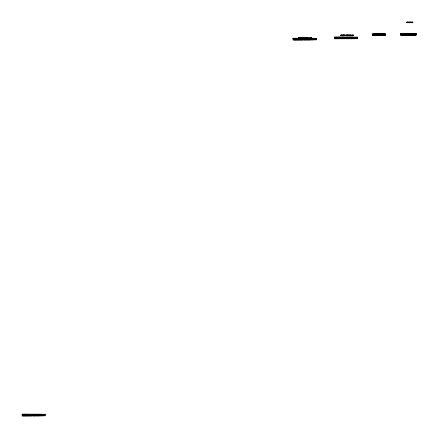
<?xml version="1.0" encoding="UTF-8"?>
<svg xmlns="http://www.w3.org/2000/svg" width="438" height="438" viewBox="0 0 438 438"><rect width="100%" height="100%" fill="white"/><g stroke="black" fill="none" stroke-linecap="round" stroke-linejoin="round"><path stroke-width="0.66" d="M407.45 22.146L407.45 22.721M408.457 22.146L407.707 22.146L407.74 22.721M413.007 22.146L411.944 22.146L411.944 22.721L413.007 22.721M407.707 22.721L408.457 22.721M377.337 33.304L377.507 33.879M378.344 33.304L377.594 33.304L377.633 33.879M378.432 33.304L381.728 33.304L381.712 33.879M381.832 33.304L382.894 33.304M400.556 33.748L416.1 33.748M372.563 34.109L385.325 34.109M400.556 34.208L416.1 34.208M400.556 34.443L416.1 34.443M372.563 34.575L385.325 34.575M372.563 34.805L385.325 34.805M400.556 34.903L416.1 34.903M342.697 35.106L340.545 35.106L340.578 35.456L342.697 35.456L342.615 35.106M344.985 35.106L345.067 35.456L342.784 35.456L342.784 35.106L345.078 35.106M353.575 35.106L351.385 35.106L351.385 35.456L353.575 35.456M372.563 35.27L385.325 35.27M334.512 37.345L354.233 37.345M298.256 38.265L298.262 37.827L301.985 37.827L302.045 39.891M302.428 37.827L303.058 37.827M305.828 37.827L303.14 37.827L303.162 38.265M309.496 37.827L309.989 37.827M344.257 37.81L345.182 37.81L344.257 38.046M352.606 37.81L357.709 37.81M357.709 38.046L352.606 38.046L352.606 37.115M292.995 38.495L312.716 38.495M354.233 38.506L334.512 38.741L354.233 38.741L354.233 37.115L334.512 37.115L334.512 38.046L334.741 37.115M302.74 38.96L303.665 39.196L302.74 39.196M311.09 38.96L316.198 38.96M316.198 39.196L311.09 39.196L311.09 38.265M312.716 39.655L292.995 39.891L312.716 39.891L312.716 38.265L292.995 38.265L292.995 39.196L293.225 38.265M41.621 414.463L21.9 414.228L41.621 414.228L41.621 415.854L21.9 415.854L41.621 415.618M41.391 414.923L45.103 414.923M41.391 415.158L45.103 415.158M415.87 33.512L415.87 35.139M415.405 33.512L415.405 35.139M415.169 33.512L415.169 35.139M414.709 33.512L414.709 35.139M414.474 33.512L414.474 35.139M414.014 33.512L414.014 35.139M413.779 33.512L413.779 35.139M413.313 33.512L413.313 35.139M413.083 33.512L413.083 35.139M412.618 33.512L412.618 35.139M412.388 33.512L412.388 35.139M412.251 22.146L412.278 22.721M412.235 22.146L412.235 22.721M412.076 22.146L412.103 22.721M411.923 33.512L411.923 35.139M411.693 22.146L411.758 22.721M411.693 33.512L411.693 35.139M411.643 22.146L411.627 22.721M411.227 33.512L411.227 35.139M410.997 33.512L410.997 35.139M410.882 22.146L410.882 22.721M410.806 22.146L410.806 22.721M410.751 22.146L410.718 22.721M410.505 22.146L410.505 22.721M410.532 33.512L410.532 35.139M410.313 22.146L410.313 22.721M410.302 33.512L410.302 35.139M409.864 22.146L409.875 22.721M409.782 22.146L409.782 22.721M409.837 33.512L409.837 35.139M409.661 22.146L409.661 22.721M409.601 33.512L409.601 35.139M409.557 22.146L409.568 22.721M409.191 22.146L409.158 22.721M409.141 33.512L409.141 35.139M408.906 33.512L408.906 35.139M408.446 33.512L408.446 35.139M408.369 22.146L408.369 22.721M408.211 33.512L408.211 35.139M407.855 22.146L407.855 22.721M407.849 22.146L407.838 22.721M407.745 33.512L407.745 35.139M407.564 22.146L407.554 22.721M407.515 33.512L407.515 35.139M407.22 22.146L407.22 22.721M407.17 22.146L407.137 22.721M407.05 33.512L407.05 35.139M406.82 33.512L406.82 35.139M406.491 22.146L406.491 22.721M406.355 33.512L406.355 35.139M406.125 33.512L406.125 35.139M405.659 33.512L405.659 35.139M405.429 33.512L405.429 35.139M404.964 33.512L404.964 35.139M404.734 33.512L404.734 35.139M404.269 33.512L404.269 35.139M404.033 33.512L404.033 35.139M403.573 33.512L403.573 35.139M403.338 33.512L403.338 35.139M402.878 33.512L402.878 35.139M402.642 33.512L402.642 35.139M402.177 33.512L402.177 35.139M401.947 33.512L401.947 35.139M401.482 33.512L401.482 35.139M401.252 33.512L401.252 35.139M400.786 33.512L400.786 35.139M385.095 33.879L385.095 35.5M384.63 33.879L384.63 35.5M384.4 33.879L384.4 35.5M383.934 33.879L383.934 35.5M383.699 33.879L383.699 35.5M383.239 33.879L383.239 35.5M383.004 33.879L383.004 35.5M382.544 33.879L382.544 35.5M382.308 33.879L382.308 35.5M382.166 33.304L382.15 33.879M381.843 33.879L381.843 35.5M381.624 33.304L381.613 35.5M381.569 33.304L381.553 33.879M381.148 33.879L381.148 35.5M380.918 33.879L380.918 35.5M380.693 33.879L380.682 33.304L380.638 33.879M380.392 33.304L380.452 35.5M380.222 33.879L380.222 35.5M380.2 33.304L380.2 33.879M379.762 33.304L379.757 35.5M379.669 33.304L379.669 33.879M379.549 33.304L379.527 35.5M379.456 33.304L379.445 33.879M379.045 33.304L379.062 35.5M378.832 33.879L378.832 35.5M378.728 33.304L378.678 33.879L378.629 33.304M378.366 33.879L378.366 35.5M378.257 33.304L378.257 33.879M378.131 33.879L378.131 35.5M377.748 33.304L377.748 33.879M377.726 33.304L377.671 35.5M377.441 33.304L377.436 35.5M377.217 33.879L377.206 33.304L376.319 33.304L376.362 33.879M377.107 33.304L377.107 33.879L377.03 33.304M376.976 33.879L376.976 35.5M376.74 33.879L376.74 35.5M376.379 33.304L376.379 33.879M376.275 33.879L376.275 35.5M376.045 33.879L376.045 35.5M375.58 33.879L375.58 35.5M375.35 33.879L375.35 35.5M374.884 33.879L374.884 35.5M374.654 33.879L374.654 35.5M374.189 33.879L374.189 35.5M373.959 33.879L373.959 35.5M373.494 33.879L373.494 35.5M373.264 33.879L373.264 35.5M372.798 33.879L372.798 35.5M353.997 37.115L353.997 38.741M353.537 37.81L353.537 38.741M353.356 35.106L353.335 35.456M353.302 37.81L353.302 38.741M353.055 35.106L353.039 35.456M352.946 35.106L352.929 35.456M352.836 35.106L352.842 35.456M352.842 37.115L352.842 38.046M352.749 35.456L352.749 35.106L352.689 35.456M352.639 35.106L352.612 35.456M352.141 37.115L352.141 38.741M352.092 35.106L352.026 35.456M351.971 35.106L351.999 35.456M351.911 37.115L351.911 38.741M351.824 35.106L351.824 35.456M351.692 35.106L351.692 35.456M351.446 37.115L351.446 38.741M351.216 37.115L351.216 38.741M350.778 35.106L350.75 35.456L350.723 35.106M350.75 37.115L350.75 38.741M350.52 37.115L350.52 38.741M350.269 35.106L350.258 35.456M350.176 35.106L350.176 35.456M350.055 37.115L350.055 38.741M349.825 37.115L349.825 38.741M349.743 35.456L349.743 35.106L349.65 35.456M349.59 35.106L349.595 35.456M349.529 35.106L349.486 35.456M349.447 35.106L349.447 35.456M349.36 37.115L349.36 38.741M349.13 37.115L349.13 38.741M349.048 35.106L349.048 35.456M348.96 35.106L348.96 35.456M348.664 37.115L348.664 38.741M348.528 35.106L348.5 35.456M348.391 35.106L348.396 35.456M348.429 37.115L348.429 38.741M348.188 35.106L348.226 35.456M348.172 35.106L348.128 35.456M347.964 35.106L347.964 35.456M347.969 37.115L347.969 38.741M347.832 35.106L347.821 35.456M347.794 35.106L347.756 35.456M347.734 37.115L347.734 38.741M347.531 35.456L347.46 35.106L347.422 35.456M347.296 35.106L347.296 35.456M347.274 37.115L347.274 38.741M347.252 35.106L347.241 35.456M347.038 37.115L347.038 38.741M346.934 35.106L346.907 35.456M346.852 35.106L346.83 35.456M346.748 35.106L346.748 35.456M346.677 35.106L346.666 35.456M346.573 37.115L346.573 38.741M346.343 37.115L346.343 38.741M346.239 35.106L346.239 35.456M346.119 35.106L346.119 35.456M345.878 37.115L345.878 38.741M345.659 35.106L345.681 35.456M345.648 37.115L345.648 38.741M344.914 35.106L344.985 35.456M344.635 35.106L344.635 35.456M344.487 37.115L344.487 38.741M344.367 35.106L344.41 35.456M344.345 35.106L344.345 35.456M344.257 37.115L344.257 38.741M344.241 35.106L344.213 35.456M344.082 35.106L344.082 35.456M344.038 35.106L344.027 35.456M343.72 35.106L343.71 35.456L343.616 35.106M343.792 37.115L343.792 38.741M343.556 35.106L343.556 35.456M343.562 37.115L343.562 38.741M343.518 35.106L343.512 35.456M343.387 35.106L343.381 35.456M343.217 35.106L343.173 35.456L343.113 35.106M343.096 37.115L343.096 38.741M342.949 35.106L342.883 35.456M342.817 35.106L342.801 35.456M342.861 37.115L342.861 38.741M342.401 37.115L342.401 38.741M342.166 37.115L342.166 38.741M342.105 35.456L342.067 35.106L342.056 35.456M341.886 35.106L341.897 35.456M341.793 35.106L341.81 35.456M341.706 37.115L341.706 38.741M341.662 35.106L341.618 35.456M341.47 37.115L341.47 38.741M341.301 35.106L341.29 35.456M341.191 35.106L341.218 35.456M341.114 35.106L341.125 35.456M340.972 35.106L341.01 35.456M341.005 37.115L341.005 38.741M340.775 37.115L340.775 38.741M340.31 37.115L340.31 38.741M340.08 37.115L340.08 38.741M339.614 37.115L339.614 38.741M339.384 37.115L339.384 38.741M338.919 37.115L338.919 38.741M338.689 37.115L338.689 38.741M338.224 37.115L338.224 38.741M337.994 37.115L337.994 38.741M337.528 37.115L337.528 38.741M337.293 37.115L337.293 38.741M336.833 37.115L336.833 38.741M336.598 37.115L336.598 38.741M336.138 37.115L336.138 38.741M335.902 37.115L335.902 38.741M335.437 37.115L335.207 38.046L335.207 37.115M312.486 38.265L312.486 39.891M312.02 38.96L312.02 39.891M311.785 38.96L311.785 39.891M311.478 38.265L311.484 37.827L310.088 37.827L310.115 38.265M311.325 38.265L311.325 39.196M311.287 37.827L311.259 38.265M311.172 37.827L311.172 38.265M310.865 37.827L310.881 38.265M310.805 37.827L310.81 38.265M310.608 37.827L310.63 39.891M310.465 37.827L310.46 38.265M310.394 38.265L310.394 39.891M310.274 37.827L310.252 38.265M309.929 38.265L309.929 39.891M309.699 38.265L309.699 39.891M309.233 38.265L309.233 39.891M309.042 38.265L309.042 37.827L306.277 37.827L306.217 39.891M309.004 38.265L309.004 39.891M308.538 38.265L308.538 39.891M308.308 38.265L308.308 39.891M308.024 37.827L308.024 38.265M307.898 37.827L307.887 38.265M307.799 37.827L307.843 39.891M307.613 38.265L307.613 39.891M307.416 37.827L307.416 38.265M307.323 37.827L307.334 38.265M307.262 37.827L307.246 38.265M307.202 37.827L307.147 39.891M307.054 37.827L307.049 38.265M307.022 37.827L306.994 38.265M306.918 38.265L306.918 39.891M306.819 37.827L306.824 38.265M306.6 37.827L306.627 38.265M306.496 37.827L306.529 38.265M306.452 38.265L306.452 39.891M306.332 37.827L306.332 38.265M305.757 38.265L305.757 39.891M305.521 38.265L305.521 39.891M305.341 37.827L305.368 38.265M305.209 37.827L305.209 38.265M305.166 37.827L305.166 38.265M305.062 38.265L305.062 39.891M304.826 38.265L304.826 39.891M304.53 37.827L304.492 38.265M304.361 38.265L304.361 39.891M304.186 37.827L304.131 39.891M304.06 37.827L304.06 38.265M303.879 37.827L303.852 38.495M303.824 37.827L303.83 38.265M303.665 38.495L303.682 37.827L303.633 38.265M303.545 37.827L303.545 38.265M302.97 38.265L302.97 39.891M302.74 38.265L302.74 39.891M302.494 37.827L302.527 38.265M302.275 38.265L302.275 39.891M301.76 37.827L301.793 38.265M301.673 37.827L301.7 38.265M301.579 38.265L301.579 39.891M301.371 37.827L301.382 38.265M301.36 37.827L301.349 39.891M300.884 38.265L300.884 39.891M300.78 37.827L300.747 38.265M300.649 38.265L300.649 39.891M300.599 37.827L300.55 38.265M300.534 37.827L300.517 38.265M300.276 37.827L300.276 38.265M300.189 39.891L300.2 37.827L300.145 38.265M300.035 37.827L300.019 38.265M299.953 37.827L299.953 39.891M299.68 37.827L299.68 38.265M299.603 37.827L299.608 38.265M299.493 38.265L299.493 39.891M299.258 38.265L299.258 39.891M298.825 37.827L298.831 38.265M298.754 37.827L298.793 39.891M298.59 37.827L298.563 39.891M298.355 37.827L298.36 38.265M298.278 37.827L298.294 38.265M298.097 38.265L298.097 39.891M297.867 38.265L297.867 39.891M297.402 38.265L297.402 39.891M297.172 38.265L297.172 39.891M296.707 38.265L296.707 39.891M296.477 38.265L296.477 39.891M296.011 38.265L296.011 39.891M295.781 38.265L295.781 39.891M295.316 38.265L295.316 39.891M295.081 38.265L295.081 39.891M294.621 38.265L294.621 39.891M294.385 38.265L294.385 39.891M293.925 38.265L293.69 39.196L293.69 38.265M41.391 414.228L41.391 415.854M40.926 415.854L40.69 414.923L40.69 415.854M40.23 414.228L40.23 415.158L39.995 414.228M39.535 414.228L39.535 415.854M39.3 414.228L39.3 415.854M38.834 414.228L38.834 415.854M38.604 414.228L38.604 415.854M38.139 414.228L38.139 415.854M37.909 414.228L37.909 415.854M37.444 414.228L37.444 415.854M37.214 414.228L37.214 415.854M36.748 414.228L36.748 415.854M36.518 414.228L36.518 415.854M36.053 414.228L36.053 415.854M35.823 414.228L35.823 415.854M35.358 414.228L35.358 415.854M35.122 414.228L35.122 415.854M34.662 414.228L34.662 415.854M34.427 414.228L34.427 415.854M33.967 414.228L33.967 415.854M33.731 414.228L33.731 415.854M33.266 414.228L33.266 415.854M33.036 414.228L33.036 415.854M31.875 414.228L31.875 415.854M31.645 414.228L31.645 415.854M31.18 414.228L31.18 415.854M30.95 414.228L30.95 415.854M30.485 414.228L30.485 415.854M30.255 414.228L30.255 415.854M29.789 414.228L29.789 415.854M29.554 414.228L29.554 415.854M29.094 414.228L29.094 415.854M28.859 414.228L28.859 415.854M28.399 414.228L28.399 415.854M28.163 414.228L28.163 415.854M27.698 414.228L27.698 415.854M27.468 414.228L27.468 415.854M27.003 414.228L27.003 415.854M26.773 414.228L26.773 415.854M26.307 414.228L26.307 415.854M26.077 414.228L26.077 415.854M25.612 414.228L25.612 415.854M25.382 414.228L25.382 415.854M24.917 414.228L24.917 415.854M24.687 414.228L24.687 415.854M24.221 414.228L24.221 415.854M23.986 414.228L23.986 415.854M23.526 415.854L23.291 414.923L23.291 415.854M22.831 414.228L22.595 415.158L22.595 414.228M407.318 22.146L406.431 22.146L406.426 22.721L407.318 22.721L407.318 22.146M411.84 22.146L408.545 22.146L408.555 22.721L411.84 22.721L411.84 22.146M416.1 33.512L400.556 33.512L400.556 35.139L416.1 35.139L416.1 33.512M385.325 33.879L372.563 33.879L372.563 35.5L385.325 35.5L385.325 33.879M350.849 35.106L345.593 35.106L345.593 35.456L350.849 35.456L350.854 35.106M354.928 37.115L354.698 38.741L354.928 37.115M355.623 37.115L355.393 38.741L355.623 37.115M356.318 37.115L356.089 38.741L356.318 37.115M357.014 37.115L356.784 38.741L357.014 37.115M357.709 37.115L357.479 38.741L357.709 37.115M313.411 38.265L313.181 39.891L313.411 38.265M314.106 38.265L313.876 39.891L314.106 38.265M314.802 38.265L314.572 39.891L314.802 38.265M315.497 38.265L315.267 39.891L315.497 38.265M316.198 38.265L315.962 39.891L316.198 38.265M42.316 414.228L42.086 415.854L42.316 414.228M43.012 414.228L42.782 415.854L43.012 414.228M43.707 414.228L43.477 415.854L43.707 414.228M44.402 414.228L44.172 415.854L44.402 414.228M45.103 414.228L44.868 415.854L45.103 414.228M412.695 22.721L412.695 22.146L412.662 22.721M408.791 22.721L408.774 22.146L408.742 22.721M299.012 38.265L299.012 37.827L298.973 38.265"/></g></svg>
